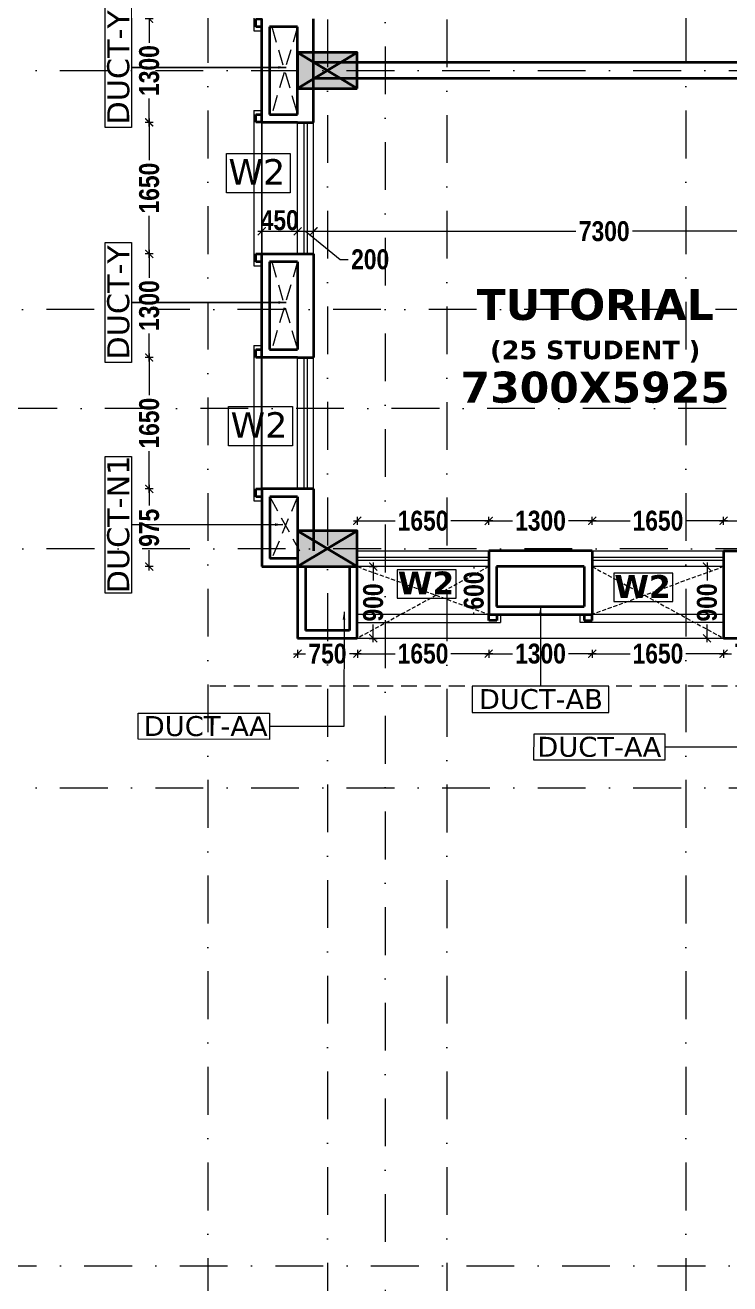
# Model space of a CAD drawing. Header units: millimetres. Extents: x -3092155 to 4513934, y -12317808 to 1850003.
# Drawn here: x -449810 to -440960, y -5557561 to -5541766 of the extents above; entities that cross this region are included whole.
import ezdxf

# ---------------------------------------------------------------- set-up
doc = ezdxf.new("R2010")
doc.units = ezdxf.units.MM
doc.header["$LTSCALE"] = 2
doc.header["$MEASUREMENT"] = 0
doc.header["$PDMODE"] = 34
doc.header["$PDSIZE"] = 500
doc.linetypes.add('DASHDOT', pattern=[1, 0.5, -0.25, 0, -0.25])
doc.linetypes.add('DASHED2', pattern=[0.375, 0.25, -0.125])
for name, color, linetype, lineweight, true_color in [('AEROW', 7, 'Continuous', 15, 0x0d0d0d), ('DOT', 7, 'DASHED2', 0, 0x89067c), ('duct text', 7, 'Continuous', 5, 0x30182a)]:
    doc.layers.add(name, color=color, linetype=linetype, lineweight=lineweight, true_color=true_color)
for name, color, linetype, lineweight in [('coloumn', 10, 'Continuous', 35), ('cornice', 12, 'Continuous', 25), ('D DIM', 250, 'Continuous', 9), ('DUCT', 37, 'Continuous', 35), ('glass', 5, 'Continuous', 15), ('GRID', 251, 'DASHDOT', 5), ('SILL', 74, 'Continuous', 9), ('TEXT', 7, 'Continuous', 13), ('VENTI', 162, 'Continuous', 5), ('W2', 162, 'Continuous', 5), ('WAll', 250, 'Continuous', 35), ('WIN', 5, 'Continuous', 15)]:
    doc.layers.add(name, color=color, linetype=linetype, lineweight=lineweight)
doc.styles.add('door', font='arial.ttf', dxfattribs={"height": 70})
doc.styles.add('INNER DIM', font='ARIALNB.TTF', dxfattribs={"height": 250})
doc.styles.add('style2', font='verdana.ttf')
doc.dimstyles.new('DOOR', dxfattribs={"dimtxt": 100, "dimasz": 100, "dimexe": 25, "dimexo": 50, "dimgap": 25, "dimtad": 0, "dimtih": 1, "dimtoh": 1, "dimdec": 0, "dimzin": 3, "dimdsep": 46, "dimtxsty": 'door', "dimblk": 'OBLIQUE', "dimcen": 200, "dimclrd": 256, "dimclre": 256, "dimclrt": 256, "dimadec": 0, "dimazin": 0, "dimtfac": 1, "dimtdec": 0, "dimtofl": 0, "dimtmove": 2, "dimatfit": 3, "dimfxl": 300, "dimfxlon": 1, "dimfrac": 1, "dimtolj": 1, "dimtzin": 0, "dimlwd": -1, "dimlwe": -1, "dimarcsym": 0})
doc.dimstyles.new('external final', dxfattribs={"dimscale": 0, "dimtxt": 250, "dimasz": 100, "dimexe": 50, "dimexo": 50, "dimgap": 50, "dimtad": 0, "dimdec": 0, "dimzin": 0, "dimdsep": 46, "dimtxsty": 'INNER DIM', "dimblk": 'ARCHTICK', "dimcen": 100, "dimdle": 50, "dimclrd": 256, "dimclre": 256, "dimclrt": 256, "dimadec": 0, "dimazin": 0, "dimtfac": 1, "dimtdec": 0, "dimtix": 1, "dimtmove": 1, "dimatfit": 3, "dimfxl": 50, "dimfxlon": 1, "dimtolj": 1, "dimtzin": 0, "dimlwd": -1, "dimlwe": -1, "dimarcsym": 1})

# ---------------------------------------------------------------- blocks, each defined once
blk = doc.blocks.new('_ArchTick')
at = {"color": 0, "linetype": 'ByBlock', "const_width": 0.15}
blk.add_lwpolyline([(-0.5, -0.5), (0.5, 0.5)], dxfattribs=at)
blk = doc.blocks.new('*D90')
at = {"layer": 'D DIM', "ltscale": 100, "transparency": 16777216}
for p, q in [((-448202, -5547586), (-448302, -5547586)), ((-448252, -5547536), (-448252, -5547794)), ((-448252, -5548611), (-448252, -5548354)), ((-448202, -5548561), (-448302, -5548561))]:
    blk.add_line(p, q, dxfattribs=at)
at = {"layer": 'Defpoints', "color": 0, "lineweight": 50, "ltscale": 100, "transparency": 16777216}
for p in [(-448252, -5547586), (-446838, -5547586), (-446838, -5548561)]:
    blk.add_point(p, dxfattribs=at)
at = {"layer": 'D DIM', "ltscale": 100, "transparency": 16777216, "xscale": 100, "yscale": 100, "zscale": 100}
for p, rotation in [((-448252, -5547586), 90), ((-448252, -5548561), 270)]:
    blk.add_blockref('_ArchTick', p, dxfattribs=dict(at, rotation=rotation))
at = {"layer": 'D DIM', "ltscale": 100, "transparency": 16777216, "insert": (-448252, -5548074), "char_height": 250, "attachment_point": 5, "rotation": 90, "style": 'INNER DIM'}
blk.add_mtext('\\A1;975', dxfattribs=at)
blk = doc.blocks.new('*D91')
at = {"layer": 'D DIM', "ltscale": 100, "transparency": 16777216}
for p, q in [((-448202, -5545936), (-448302, -5545936)), ((-448252, -5545886), (-448252, -5546411)), ((-448252, -5547636), (-448252, -5547111)), ((-448202, -5547586), (-448302, -5547586))]:
    blk.add_line(p, q, dxfattribs=at)
at = {"layer": 'Defpoints', "color": 0, "lineweight": 50, "ltscale": 100, "transparency": 16777216}
for p in [(-448252, -5545936), (-446838, -5545936), (-446838, -5547586)]:
    blk.add_point(p, dxfattribs=at)
at = {"layer": 'D DIM', "ltscale": 100, "transparency": 16777216, "xscale": 100, "yscale": 100, "zscale": 100}
for p, rotation in [((-448252, -5545936), 90), ((-448252, -5547586), 270)]:
    blk.add_blockref('_ArchTick', p, dxfattribs=dict(at, rotation=rotation))
at = {"layer": 'D DIM', "ltscale": 100, "transparency": 16777216, "insert": (-448252, -5546761), "char_height": 250, "attachment_point": 5, "rotation": 90, "style": 'INNER DIM'}
blk.add_mtext('\\A1;1650', dxfattribs=at)
blk = doc.blocks.new('*D92')
at = {"layer": 'D DIM', "ltscale": 100, "transparency": 16777216}
for p, q in [((-448252, -5544586), (-448252, -5544936)), ((-448202, -5544636), (-448302, -5544636)), ((-448252, -5545986), (-448252, -5545636)), ((-448202, -5545936), (-448302, -5545936))]:
    blk.add_line(p, q, dxfattribs=at)
at = {"layer": 'Defpoints', "color": 0, "lineweight": 50, "ltscale": 100, "transparency": 16777216}
for p in [(-448252, -5544636), (-446838, -5544636), (-446838, -5545936)]:
    blk.add_point(p, dxfattribs=at)
at = {"layer": 'D DIM', "ltscale": 100, "transparency": 16777216, "xscale": 100, "yscale": 100, "zscale": 100}
for p, rotation in [((-448252, -5544636), 90), ((-448252, -5545936), 270)]:
    blk.add_blockref('_ArchTick', p, dxfattribs=dict(at, rotation=rotation))
at = {"layer": 'D DIM', "ltscale": 100, "transparency": 16777216, "insert": (-448252, -5545286), "char_height": 250, "attachment_point": 5, "rotation": 90, "style": 'INNER DIM'}
blk.add_mtext('\\A1;1300', dxfattribs=at)
blk = doc.blocks.new('*D93')
at = {"layer": 'D DIM', "ltscale": 100, "transparency": 16777216}
for p, q in [((-448202, -5542986), (-448302, -5542986)), ((-448252, -5542936), (-448252, -5543461)), ((-448252, -5544686), (-448252, -5544161)), ((-448202, -5544636), (-448302, -5544636))]:
    blk.add_line(p, q, dxfattribs=at)
at = {"layer": 'Defpoints', "color": 0, "lineweight": 50, "ltscale": 100, "transparency": 16777216}
for p in [(-448252, -5542986), (-446838, -5542986), (-446838, -5544636)]:
    blk.add_point(p, dxfattribs=at)
at = {"layer": 'D DIM', "ltscale": 100, "transparency": 16777216, "xscale": 100, "yscale": 100, "zscale": 100}
for p, rotation in [((-448252, -5542986), 90), ((-448252, -5544636), 270)]:
    blk.add_blockref('_ArchTick', p, dxfattribs=dict(at, rotation=rotation))
at = {"layer": 'D DIM', "ltscale": 100, "transparency": 16777216, "insert": (-448252, -5543811), "char_height": 250, "attachment_point": 5, "rotation": 90, "style": 'INNER DIM'}
blk.add_mtext('\\A1;1650', dxfattribs=at)
blk = doc.blocks.new('*D94')
at = {"layer": 'D DIM', "ltscale": 100, "transparency": 16777216}
for p, q in [((-448202, -5541686), (-448302, -5541686)), ((-448252, -5541636), (-448252, -5541986)), ((-448252, -5543036), (-448252, -5542686)), ((-448202, -5542986), (-448302, -5542986))]:
    blk.add_line(p, q, dxfattribs=at)
at = {"layer": 'Defpoints', "color": 0, "lineweight": 50, "ltscale": 100, "transparency": 16777216}
for p in [(-448252, -5541686), (-446838, -5541686), (-446838, -5542986)]:
    blk.add_point(p, dxfattribs=at)
at = {"layer": 'D DIM', "ltscale": 100, "transparency": 16777216, "xscale": 100, "yscale": 100, "zscale": 100}
for p, rotation in [((-448252, -5541686), 90), ((-448252, -5542986), 270)]:
    blk.add_blockref('_ArchTick', p, dxfattribs=dict(at, rotation=rotation))
at = {"layer": 'D DIM', "ltscale": 100, "transparency": 16777216, "insert": (-448252, -5542336), "char_height": 250, "attachment_point": 5, "rotation": 90, "style": 'INNER DIM'}
blk.add_mtext('\\A1;1300', dxfattribs=at)
blk = doc.blocks.new('*D451')
at = {"layer": 'D DIM', "ltscale": 100, "transparency": 16777216}
for p, q in [((-446438, -5544353), (-446138, -5544353)), ((-446388, -5544403), (-446388, -5544303)), ((-446288, -5544353), (-445855, -5544706)), ((-446188, -5544403), (-446188, -5544303)), ((-445855, -5544706), (-445755, -5544706))]:
    blk.add_line(p, q, dxfattribs=at)
at = {"layer": 'Defpoints', "color": 0, "lineweight": 50, "ltscale": 100, "transparency": 16777216}
for p in [(-446188, -5544353), (-446388, -5544636), (-446188, -5544636)]:
    blk.add_point(p, dxfattribs=at)
at = {"layer": 'D DIM', "ltscale": 100, "transparency": 16777216, "xscale": 100, "yscale": 100, "zscale": 100, "rotation": 180}
blk.add_blockref('_ArchTick', (-446388, -5544353), dxfattribs=at)
at = {"layer": 'D DIM', "ltscale": 100, "transparency": 16777216, "xscale": 100, "yscale": 100, "zscale": 100}
blk.add_blockref('_ArchTick', (-446188, -5544353), dxfattribs=at)
at = {"layer": 'D DIM', "ltscale": 100, "transparency": 16777216, "insert": (-445477, -5544706), "char_height": 250, "attachment_point": 5, "style": 'INNER DIM'}
blk.add_mtext('\\A1;200', dxfattribs=at)
blk = doc.blocks.new('*D452')
at = {"layer": 'D DIM', "ltscale": 100, "transparency": 16777216}
for p, q in [((-446238, -5544353), (-442894, -5544353)), ((-446188, -5544403), (-446188, -5544303)), ((-438838, -5544353), (-442183, -5544353)), ((-438888, -5544403), (-438888, -5544303))]:
    blk.add_line(p, q, dxfattribs=at)
at = {"layer": 'Defpoints', "color": 0, "lineweight": 50, "ltscale": 100, "transparency": 16777216}
for p in [(-438888, -5544353), (-446188, -5544636), (-438888, -5545111)]:
    blk.add_point(p, dxfattribs=at)
at = {"layer": 'D DIM', "ltscale": 100, "transparency": 16777216, "xscale": 100, "yscale": 100, "zscale": 100, "rotation": 180}
blk.add_blockref('_ArchTick', (-446188, -5544353), dxfattribs=at)
at = {"layer": 'D DIM', "ltscale": 100, "transparency": 16777216, "xscale": 100, "yscale": 100, "zscale": 100}
blk.add_blockref('_ArchTick', (-438888, -5544353), dxfattribs=at)
at = {"layer": 'D DIM', "ltscale": 100, "transparency": 16777216, "insert": (-442538, -5544353), "char_height": 250, "attachment_point": 5, "style": 'INNER DIM'}
blk.add_mtext('\\A1;7300', dxfattribs=at)
blk = doc.blocks.new('*D464')
at = {"layer": 'D DIM', "ltscale": 100, "transparency": 16777216}
for p, q in [((-446888, -5544353), (-446338, -5544353)), ((-446838, -5544403), (-446838, -5544303)), ((-446388, -5544403), (-446388, -5544303))]:
    blk.add_line(p, q, dxfattribs=at)
at = {"layer": 'Defpoints', "color": 0, "lineweight": 50, "ltscale": 100, "transparency": 16777216}
for p in [(-446388, -5544353), (-446838, -5544636), (-446388, -5544636)]:
    blk.add_point(p, dxfattribs=at)
at = {"layer": 'D DIM', "ltscale": 100, "transparency": 16777216, "xscale": 100, "yscale": 100, "zscale": 100, "rotation": 180}
blk.add_blockref('_ArchTick', (-446838, -5544353), dxfattribs=at)
at = {"layer": 'D DIM', "ltscale": 100, "transparency": 16777216, "xscale": 100, "yscale": 100, "zscale": 100}
blk.add_blockref('_ArchTick', (-446388, -5544353), dxfattribs=at)
at = {"layer": 'D DIM', "ltscale": 100, "transparency": 16777216, "insert": (-446613, -5544215), "char_height": 250, "attachment_point": 5, "style": 'INNER DIM'}
blk.add_mtext('\\A1;450', dxfattribs=at)
blk = doc.blocks.new('*D920')
at = {"layer": 'D DIM', "ltscale": 100, "transparency": 16777216}
for p, q in [((-441038, -5549604), (-441038, -5549704)), ((-440288, -5549604), (-440288, -5549704)), ((-441088, -5549654), (-440938, -5549654)), ((-440238, -5549654), (-440387, -5549654))]:
    blk.add_line(p, q, dxfattribs=at)
at = {"layer": 'Defpoints', "color": 0, "lineweight": 50, "ltscale": 100, "transparency": 16777216}
for p in [(-441038, -5549161), (-440288, -5549161), (-441038, -5549654)]:
    blk.add_point(p, dxfattribs=at)
at = {"layer": 'D DIM', "ltscale": 100, "transparency": 16777216, "xscale": 100, "yscale": 100, "zscale": 100, "rotation": 180}
blk.add_blockref('_ArchTick', (-441038, -5549654), dxfattribs=at)
at = {"layer": 'D DIM', "ltscale": 100, "transparency": 16777216, "xscale": 100, "yscale": 100, "zscale": 100}
blk.add_blockref('_ArchTick', (-440288, -5549654), dxfattribs=at)
at = {"layer": 'D DIM', "ltscale": 100, "transparency": 16777216, "insert": (-440663, -5549654), "char_height": 250, "attachment_point": 5, "style": 'INNER DIM'}
blk.add_mtext('\\A1;750', dxfattribs=at)
blk = doc.blocks.new('*D921')
at = {"layer": 'D DIM', "ltscale": 100, "transparency": 16777216}
for p, q in [((-446388, -5549604), (-446388, -5549704)), ((-445638, -5549604), (-445638, -5549704)), ((-446438, -5549654), (-446289, -5549654)), ((-445588, -5549654), (-445737, -5549654))]:
    blk.add_line(p, q, dxfattribs=at)
at = {"layer": 'Defpoints', "color": 0, "lineweight": 50, "ltscale": 100, "transparency": 16777216}
for p in [(-446388, -5549161), (-445638, -5549161), (-446388, -5549654)]:
    blk.add_point(p, dxfattribs=at)
at = {"layer": 'D DIM', "ltscale": 100, "transparency": 16777216, "xscale": 100, "yscale": 100, "zscale": 100, "rotation": 180}
blk.add_blockref('_ArchTick', (-446388, -5549654), dxfattribs=at)
at = {"layer": 'D DIM', "ltscale": 100, "transparency": 16777216, "xscale": 100, "yscale": 100, "zscale": 100}
blk.add_blockref('_ArchTick', (-445638, -5549654), dxfattribs=at)
at = {"layer": 'D DIM', "ltscale": 100, "transparency": 16777216, "insert": (-446013, -5549654), "char_height": 250, "attachment_point": 5, "style": 'INNER DIM'}
blk.add_mtext('\\A1;750', dxfattribs=at)
blk = doc.blocks.new('*D922')
at = {"layer": 'D DIM', "ltscale": 100, "transparency": 16777216}
for p, q in [((-445688, -5547986), (-445163, -5547986)), ((-445638, -5548036), (-445638, -5547936)), ((-443938, -5547986), (-444463, -5547986)), ((-443988, -5548036), (-443988, -5547936))]:
    blk.add_line(p, q, dxfattribs=at)
at = {"layer": 'Defpoints', "color": 0, "lineweight": 50, "ltscale": 100, "transparency": 16777216}
for p in [(-443988, -5547986), (-445638, -5548336), (-443988, -5548361)]:
    blk.add_point(p, dxfattribs=at)
at = {"layer": 'D DIM', "ltscale": 100, "transparency": 16777216, "xscale": 100, "yscale": 100, "zscale": 100, "rotation": 180}
blk.add_blockref('_ArchTick', (-445638, -5547986), dxfattribs=at)
at = {"layer": 'D DIM', "ltscale": 100, "transparency": 16777216, "xscale": 100, "yscale": 100, "zscale": 100}
blk.add_blockref('_ArchTick', (-443988, -5547986), dxfattribs=at)
at = {"layer": 'D DIM', "ltscale": 100, "transparency": 16777216, "insert": (-444813, -5547986), "char_height": 250, "attachment_point": 5, "style": 'INNER DIM'}
blk.add_mtext('\\A1;1650', dxfattribs=at)
blk = doc.blocks.new('*D923')
at = {"layer": 'D DIM', "ltscale": 100, "transparency": 16777216}
for p, q in [((-444038, -5547986), (-443688, -5547986)), ((-443988, -5548036), (-443988, -5547936)), ((-442638, -5547986), (-442988, -5547986)), ((-442688, -5548036), (-442688, -5547936))]:
    blk.add_line(p, q, dxfattribs=at)
at = {"layer": 'Defpoints', "color": 0, "lineweight": 50, "ltscale": 100, "transparency": 16777216}
for p in [(-442688, -5547986), (-443988, -5548361), (-442688, -5548361)]:
    blk.add_point(p, dxfattribs=at)
at = {"layer": 'D DIM', "ltscale": 100, "transparency": 16777216, "xscale": 100, "yscale": 100, "zscale": 100, "rotation": 180}
blk.add_blockref('_ArchTick', (-443988, -5547986), dxfattribs=at)
at = {"layer": 'D DIM', "ltscale": 100, "transparency": 16777216, "xscale": 100, "yscale": 100, "zscale": 100}
blk.add_blockref('_ArchTick', (-442688, -5547986), dxfattribs=at)
at = {"layer": 'D DIM', "ltscale": 100, "transparency": 16777216, "insert": (-443338, -5547986), "char_height": 250, "attachment_point": 5, "style": 'INNER DIM'}
blk.add_mtext('\\A1;1300', dxfattribs=at)
blk = doc.blocks.new('*D924')
at = {"layer": 'D DIM', "ltscale": 100, "transparency": 16777216}
for p, q in [((-442738, -5547986), (-442213, -5547986)), ((-442688, -5548036), (-442688, -5547936)), ((-440988, -5547986), (-441512, -5547986)), ((-441038, -5548036), (-441038, -5547936))]:
    blk.add_line(p, q, dxfattribs=at)
at = {"layer": 'Defpoints', "color": 0, "lineweight": 50, "ltscale": 100, "transparency": 16777216}
for p in [(-441038, -5547986), (-442688, -5548361), (-441038, -5548361)]:
    blk.add_point(p, dxfattribs=at)
at = {"layer": 'D DIM', "ltscale": 100, "transparency": 16777216, "xscale": 100, "yscale": 100, "zscale": 100, "rotation": 180}
blk.add_blockref('_ArchTick', (-442688, -5547986), dxfattribs=at)
at = {"layer": 'D DIM', "ltscale": 100, "transparency": 16777216, "xscale": 100, "yscale": 100, "zscale": 100}
blk.add_blockref('_ArchTick', (-441038, -5547986), dxfattribs=at)
at = {"layer": 'D DIM', "ltscale": 100, "transparency": 16777216, "insert": (-441863, -5547986), "char_height": 250, "attachment_point": 5, "style": 'INNER DIM'}
blk.add_mtext('\\A1;1650', dxfattribs=at)
blk = doc.blocks.new('*D925')
at = {"layer": 'D DIM', "ltscale": 100, "transparency": 16777216}
for p, q in [((-441088, -5547986), (-439822, -5547986)), ((-441038, -5548036), (-441038, -5547936)), ((-438838, -5547986), (-439107, -5547986)), ((-438888, -5548036), (-438888, -5547936))]:
    blk.add_line(p, q, dxfattribs=at)
at = {"layer": 'Defpoints', "color": 0, "lineweight": 50, "ltscale": 100, "transparency": 16777216}
for p in [(-438888, -5547986), (-441038, -5548361), (-438888, -5548361)]:
    blk.add_point(p, dxfattribs=at)
at = {"layer": 'D DIM', "ltscale": 100, "transparency": 16777216, "xscale": 100, "yscale": 100, "zscale": 100, "rotation": 180}
blk.add_blockref('_ArchTick', (-441038, -5547986), dxfattribs=at)
at = {"layer": 'D DIM', "ltscale": 100, "transparency": 16777216, "xscale": 100, "yscale": 100, "zscale": 100}
blk.add_blockref('_ArchTick', (-438888, -5547986), dxfattribs=at)
at = {"layer": 'D DIM', "ltscale": 100, "transparency": 16777216, "insert": (-439464, -5547986), "char_height": 250, "attachment_point": 5, "style": 'INNER DIM'}
blk.add_mtext('\\A1;2150', dxfattribs=at)
blk = doc.blocks.new('*D926')
at = {"layer": 'D DIM', "ltscale": 100, "transparency": 16777216}
for p, q in [((-441247, -5548511), (-441247, -5548734)), ((-441197, -5548561), (-441297, -5548561)), ((-441247, -5549511), (-441247, -5549289)), ((-441197, -5549461), (-441297, -5549461))]:
    blk.add_line(p, q, dxfattribs=at)
at = {"layer": 'Defpoints', "color": 0, "lineweight": 50, "ltscale": 100, "transparency": 16777216}
for p in [(-441038, -5548561), (-441247, -5549461), (-441038, -5549461)]:
    blk.add_point(p, dxfattribs=at)
at = {"layer": 'D DIM', "ltscale": 100, "transparency": 16777216, "xscale": 100, "yscale": 100, "zscale": 100}
for p, rotation in [((-441247, -5548561), 90), ((-441247, -5549461), 270)]:
    blk.add_blockref('_ArchTick', p, dxfattribs=dict(at, rotation=rotation))
at = {"layer": 'D DIM', "ltscale": 100, "transparency": 16777216, "insert": (-441247, -5549011), "char_height": 250, "attachment_point": 5, "rotation": 90, "style": 'INNER DIM'}
blk.add_mtext('\\A1;900', dxfattribs=at)
blk = doc.blocks.new('*D927')
at = {"layer": 'D DIM', "ltscale": 100, "transparency": 16777216}
for p, q in [((-445439, -5548511), (-445439, -5548734)), ((-445489, -5548561), (-445389, -5548561)), ((-445439, -5549511), (-445439, -5549289)), ((-445489, -5549461), (-445389, -5549461))]:
    blk.add_line(p, q, dxfattribs=at)
at = {"layer": 'Defpoints', "color": 0, "lineweight": 50, "ltscale": 100, "transparency": 16777216}
for p in [(-445638, -5548561), (-445713, -5549461), (-445439, -5549461)]:
    blk.add_point(p, dxfattribs=at)
at = {"layer": 'D DIM', "ltscale": 100, "transparency": 16777216, "xscale": 100, "yscale": 100, "zscale": 100}
for p, rotation in [((-445439, -5548561), 90), ((-445439, -5549461), 270)]:
    blk.add_blockref('_ArchTick', p, dxfattribs=dict(at, rotation=rotation))
at = {"layer": 'D DIM', "ltscale": 100, "transparency": 16777216, "insert": (-445439, -5549011), "char_height": 250, "attachment_point": 5, "rotation": 90, "style": 'INNER DIM'}
blk.add_mtext('\\A1;900', dxfattribs=at)
blk = doc.blocks.new('*D976')
at = {"layer": 'D DIM', "ltscale": 100, "transparency": 16777216}
for p, q in [((-445638, -5549604), (-445638, -5549704)), ((-443988, -5549604), (-443988, -5549704)), ((-445688, -5549654), (-445164, -5549654)), ((-443938, -5549654), (-444463, -5549654))]:
    blk.add_line(p, q, dxfattribs=at)
at = {"layer": 'Defpoints', "color": 0, "lineweight": 50, "ltscale": 100, "transparency": 16777216}
for p in [(-445638, -5549461), (-443988, -5549461), (-443988, -5549654)]:
    blk.add_point(p, dxfattribs=at)
at = {"layer": 'D DIM', "ltscale": 100, "transparency": 16777216, "xscale": 100, "yscale": 100, "zscale": 100, "rotation": 180}
blk.add_blockref('_ArchTick', (-445638, -5549654), dxfattribs=at)
at = {"layer": 'D DIM', "ltscale": 100, "transparency": 16777216, "xscale": 100, "yscale": 100, "zscale": 100}
blk.add_blockref('_ArchTick', (-443988, -5549654), dxfattribs=at)
at = {"layer": 'D DIM', "ltscale": 100, "transparency": 16777216, "insert": (-444813, -5549654), "char_height": 250, "attachment_point": 5, "style": 'INNER DIM'}
blk.add_mtext('\\A1;1650', dxfattribs=at)
blk = doc.blocks.new('*D977')
at = {"layer": 'D DIM', "ltscale": 100, "transparency": 16777216}
for p, q in [((-442688, -5549604), (-442688, -5549704)), ((-441038, -5549604), (-441038, -5549704)), ((-442738, -5549654), (-442213, -5549654)), ((-440988, -5549654), (-441513, -5549654))]:
    blk.add_line(p, q, dxfattribs=at)
at = {"layer": 'Defpoints', "color": 0, "lineweight": 50, "ltscale": 100, "transparency": 16777216}
for p in [(-442688, -5549161), (-441038, -5549461), (-441038, -5549654)]:
    blk.add_point(p, dxfattribs=at)
at = {"layer": 'D DIM', "ltscale": 100, "transparency": 16777216, "xscale": 100, "yscale": 100, "zscale": 100, "rotation": 180}
blk.add_blockref('_ArchTick', (-442688, -5549654), dxfattribs=at)
at = {"layer": 'D DIM', "ltscale": 100, "transparency": 16777216, "xscale": 100, "yscale": 100, "zscale": 100}
blk.add_blockref('_ArchTick', (-441038, -5549654), dxfattribs=at)
at = {"layer": 'D DIM', "ltscale": 100, "transparency": 16777216, "insert": (-441863, -5549654), "char_height": 250, "attachment_point": 5, "style": 'INNER DIM'}
blk.add_mtext('\\A1;1650', dxfattribs=at)
blk = doc.blocks.new('S.F')
at = {"layer": 'coloumn', "ltscale": 100}
for points in [[(39280, -5850756), (39280, -5850306), (40030, -5850306), (40030, -5850756)], [(39280, -5856756), (39280, -5856306), (40030, -5856306), (40030, -5856756)]]:
    blk.add_hatch(color=256, dxfattribs=at).paths.add_polyline_path(points)
for p, q in [((39280, -5850306), (39280, -5850756)), ((40030, -5850306), (39280, -5850306)), ((40030, -5850756), (40030, -5850306)), ((39280, -5850756), (40030, -5850756)), ((39280, -5856306), (39280, -5856756)), ((40030, -5856306), (39280, -5856306)), ((40030, -5856756), (40030, -5856306)), ((39280, -5856756), (40030, -5856756))]:
    blk.add_line(p, q, dxfattribs=at)
for points in [[(39280, -5850756), (40030, -5850306), (39280, -5850306), (40030, -5850756)], [(39280, -5856756), (40030, -5856306), (39280, -5856306), (40030, -5856756)]]:
    blk.add_lwpolyline(points, dxfattribs=at)
blk = doc.blocks.new('*D1123')
at = {"layer": 'D DIM', "ltscale": 100, "transparency": 16777216}
for p, q in [((-443988, -5549604), (-443988, -5549704)), ((-442688, -5549604), (-442688, -5549704)), ((-444038, -5549654), (-443688, -5549654)), ((-442638, -5549654), (-442988, -5549654))]:
    blk.add_line(p, q, dxfattribs=at)
at = {"layer": 'Defpoints', "color": 0, "lineweight": 50, "ltscale": 100, "transparency": 16777216}
for p in [(-443988, -5548793), (-442688, -5548793), (-442688, -5549654)]:
    blk.add_point(p, dxfattribs=at)
at = {"layer": 'D DIM', "ltscale": 100, "transparency": 16777216, "xscale": 100, "yscale": 100, "zscale": 100, "rotation": 180}
blk.add_blockref('_ArchTick', (-443988, -5549654), dxfattribs=at)
at = {"layer": 'D DIM', "ltscale": 100, "transparency": 16777216, "xscale": 100, "yscale": 100, "zscale": 100}
blk.add_blockref('_ArchTick', (-442688, -5549654), dxfattribs=at)
at = {"layer": 'D DIM', "ltscale": 100, "transparency": 16777216, "insert": (-443338, -5549654), "char_height": 250, "attachment_point": 5, "style": 'INNER DIM'}
blk.add_mtext('\\A1;1300', dxfattribs=at)
blk = doc.blocks.new('*D1124')
at = {"layer": 'D DIM', "ltscale": 100, "transparency": 16777216}
for p, q in [((-444125, -5548561), (-444225, -5548561)), ((-444175, -5548561), (-444175, -5548585)), ((-444125, -5549161), (-444225, -5549161)), ((-444175, -5549161), (-444175, -5549137))]:
    blk.add_line(p, q, dxfattribs=at)
at = {"layer": 'Defpoints', "color": 0, "lineweight": 50, "ltscale": 100, "transparency": 16777216}
for p in [(-443988, -5548561), (-444175, -5549161), (-443988, -5549161)]:
    blk.add_point(p, dxfattribs=at)
at = {"layer": 'D DIM', "ltscale": 100, "transparency": 16777216, "insert": (-444175, -5548861), "char_height": 250, "attachment_point": 5, "rotation": 90, "style": 'INNER DIM'}
blk.add_mtext('\\A1;600', dxfattribs=at)
blk = doc.blocks.new('_Oblique')
at = {"color": 0, "linetype": 'ByBlock', "lineweight": -2}
blk.add_line((-0.5, -0.5), (0.5, 0.5), dxfattribs=at)
blk = doc.blocks.new('6yyyhr')
at = {"layer": 'DUCT', "ltscale": 100}
for p, q in [((-386010, -5681142), (-385935, -5681142)), ((-385935, -5681142), (-385935, -5681243)), ((-385935, -5681243), (-386010, -5681243)), ((-385935, -5682892), (-386010, -5682892)), ((-385935, -5682992), (-385935, -5682892)), ((-386010, -5682992), (-385935, -5682992))]:
    blk.add_line(p, q, dxfattribs=at)
at = {"layer": 'SILL', "ltscale": 100}
for p, q in [((-386010, -5683042), (-386010, -5681092)), ((-385910, -5681092), (-386010, -5681092)), ((-385910, -5681092), (-385910, -5683042)), ((-385910, -5683042), (-386010, -5683042))]:
    blk.add_line(p, q, dxfattribs=at)
blk = doc.blocks.new('hyh')
at = {"layer": 'duct text', "ltscale": 0.1}
for points in [[(-185549, -5587040), (-185549, -5585532), (-185220, -5585532), (-185220, -5587040)], [(-185549, -5589990), (-185549, -5588482), (-185220, -5588482), (-185220, -5589990)], [(-185549, -5592885), (-185549, -5591170), (-185220, -5591170), (-185220, -5592885)]]:
    blk.add_lwpolyline(points, close=True, dxfattribs=at)
at = {"layer": 'duct text', "ltscale": 0.1, "char_height": 276.64, "width": 1547.24, "attachment_point": 5, "rotation": 90, "style": 'style2'}
for s, insert in [('\\pt3043;DUCT-Y', (-185384, -5586285)), ('\\pt3043;DUCT-Y', (-185384, -5589235)), ('\\pt3043;DUCT-N1', (-185384, -5592022))]:
    blk.add_mtext(s, dxfattribs=dict(at, insert=insert))
at = {"layer": 'duct text', "ltscale": 0.1}
for points in [[(-183277, -5586286), (-185220, -5586286), (-183277, -5586286)], [(-183277, -5589236), (-185220, -5589236), (-183277, -5589236)], [(-183317, -5592024), (-185220, -5592027), (-183317, -5592024)]]:
    blk.add_leader(points, dimstyle='DOOR', dxfattribs=at)

msp = doc.modelspace()

# ---------------------------------------------------------------- linework, layer by layer
at = {"layer": 'DOT', "ltscale": 400}
for p, q in [((-446713.9, -5541786.2), (-446389.3, -5542886.2)), ((-446389.3, -5541786.2), (-446713.9, -5542886.2)), ((-446713.9, -5544736.2), (-446389.3, -5545836.2)), ((-446389.3, -5544736.2), (-446713.9, -5545836.2)), ((-446738.9, -5547686.2), (-446363.9, -5548361.2)), ((-446389.3, -5547686.2), (-446713.9, -5548461.2)), ((-440089.3, -5550061.2), (-447589.3, -5550061.2))]:
    msp.add_line(p, q, dxfattribs=at)
at = {"layer": 'DOT', "ltscale": 100}
for p, q in [((-443988.5, -5548561.2), (-445638.5, -5549461.2)), ((-445638.5, -5548561.2), (-443988.5, -5549161.2)), ((-441038, -5548561.2), (-442688, -5549161.2)), ((-442688, -5548561.2), (-441038, -5549461.2))]:
    msp.add_line(p, q, dxfattribs=at)
at = {"layer": 'DOT', "linetype": 'Continuous', "ltscale": 400}
for p, q in [((-441038, -5549161.2), (-445638.5, -5549161.2)), ((-441038, -5549461.2), (-445638.5, -5549461.2))]:
    msp.add_line(p, q, dxfattribs=at)
at = {"layer": 'DUCT', "ltscale": 100}
for p, q in [((-446839.3, -5542986.2), (-446839.3, -5541686.2)), ((-446189.3, -5542986.2), (-446189.3, -5541686.2)), ((-446389.3, -5541786.2), (-446739.3, -5541786.2)), ((-446739.3, -5541786.2), (-446739.3, -5542886.2)), ((-446389.3, -5542886.2), (-446389.3, -5541786.2)), ((-446914.7, -5542985.7), (-446914.7, -5542885.7)), ((-446914.7, -5542885.7), (-446839.7, -5542885.7)), ((-446839.7, -5542985.7), (-446914.7, -5542985.7)), ((-446389.3, -5542986.2), (-446839.3, -5542986.2)), ((-446739.3, -5542886.2), (-446389.3, -5542886.2)), ((-446389.3, -5542986.2), (-446189.3, -5542986.2)), ((-446914.7, -5544735.9), (-446914.7, -5544635.9)), ((-446914.7, -5544635.9), (-446839.7, -5544635.9)), ((-446839.7, -5544735.9), (-446914.7, -5544735.9)), ((-446839.3, -5545936.2), (-446839.3, -5544636.2)), ((-446839.3, -5544636.2), (-446389.3, -5544636.2)), ((-446389.3, -5544736.2), (-446739.3, -5544736.2)), ((-446739.3, -5544736.2), (-446739.3, -5545836.2)), ((-446389.3, -5544636.2), (-446189.3, -5544636.2)), ((-446389.3, -5544736.2), (-446389.3, -5545836.2)), ((-446189.3, -5544636.2), (-446189.3, -5545936.2)), ((-446914.7, -5545935.9), (-446914.7, -5545835.9)), ((-446914.7, -5545835.9), (-446839.7, -5545835.9)), ((-446739.3, -5545836.2), (-446389.3, -5545836.2)), ((-446839.7, -5545935.9), (-446914.7, -5545935.9)), ((-446389.3, -5545936.2), (-446839.3, -5545936.2)), ((-446389.3, -5545936.2), (-446189.3, -5545936.2)), ((-446914.7, -5547686.2), (-446914.7, -5547586.2)), ((-446914.7, -5547586.2), (-446839.7, -5547586.2)), ((-446189.3, -5547586.2), (-446838.9, -5547586.2)), ((-446838.9, -5547586.2), (-446838.9, -5548561.2)), ((-446189.3, -5547586.2), (-446189.3, -5548361.2)), ((-446839.7, -5547686.2), (-446914.7, -5547686.2)), ((-446389.3, -5547686.2), (-446738.9, -5547686.2)), ((-446738.9, -5547686.2), (-446738.9, -5548461.2)), ((-446389.3, -5547686.2), (-446389.3, -5548461.2)), ((-446189.3, -5547611.2), (-446189.3, -5548361.2)), ((-445638.5, -5549461.2), (-445638.5, -5548361.2)), ((-442688, -5548361.2), (-443988.5, -5548361.2)), ((-443988.5, -5548361.2), (-443988.5, -5548561.2)), ((-442688, -5548361.2), (-442688, -5548561.2)), ((-441038, -5548361.2), (-441038, -5548561.2)), ((-438889.3, -5548365.9), (-441038, -5548365.9)), ((-446389.3, -5548461.2), (-446738.9, -5548461.2)), ((-446838.9, -5548561.2), (-446389.3, -5548561.2)), ((-446388.5, -5548561.2), (-446388.5, -5549461.2)), ((-446288.5, -5548561.2), (-446288.5, -5549361.2)), ((-445738.5, -5548561.2), (-445738.5, -5549361.2)), ((-442788, -5548561.2), (-443888.5, -5548561.2)), ((-441038, -5548561.2), (-441038, -5549461.2)), ((-443988.5, -5549236.2), (-443988.5, -5549161.2)), ((-443888.1, -5549161.2), (-443888.1, -5549236.2)), ((-442788.4, -5549161.2), (-442788.4, -5549236.2)), ((-442688, -5549236.2), (-442688, -5549161.2)), ((-443888.1, -5549236.2), (-443988.5, -5549236.2)), ((-442788.4, -5549236.2), (-442688, -5549236.2)), ((-445638.5, -5549461.2), (-446388.5, -5549461.2)), ((-445738.5, -5549361.2), (-446288.5, -5549361.2)), ((-440288, -5549461.2), (-441038, -5549461.2))]:
    msp.add_line(p, q, dxfattribs=at)
at = {"layer": 'duct text', "ltscale": 0.1}
for points in [[(-444195.5, -5550390.3), (-442481, -5550390.3), (-442481, -5550061.2), (-444195.5, -5550061.2)], [(-446743, -5550730.4), (-448389.4, -5550728.3), (-448389, -5550399.2), (-446742.7, -5550401.3)], [(-441775.1, -5550990), (-443420, -5550987.9), (-443419.6, -5550658.7), (-441774.7, -5550660.8)]]:
    msp.add_lwpolyline(points, close=True, dxfattribs=at)
at = {"layer": 'glass', "ltscale": 100}
for p, q in [((-446309.3, -5542986.2), (-446309.3, -5544636.2)), ((-446269.3, -5542986.2), (-446269.3, -5544636.2)), ((-445638.5, -5548441.2), (-443988.5, -5548441.2)), ((-445638.5, -5548481.2), (-443988.5, -5548481.2)), ((-442688, -5548441.2), (-441038, -5548441.2)), ((-442688, -5548481.2), (-441038, -5548481.2))]:
    msp.add_line(p, q, dxfattribs=at)
at = {"layer": 'GRID', "color": 5, "ltscale": 600}
for p, q in [((-445289, -5497630.3), (-445289, -5586432.3)), ((-446013.9, -5498491), (-446013.9, -5585571.5)), ((-444513.9, -5498491.5), (-444513.9, -5585571)), ((-447514.4, -5499634.4), (-447514.4, -5584428.2)), ((-441513.9, -5499634.4), (-441513.9, -5584428.2))]:
    msp.add_line(p, q, dxfattribs=at)
at = {"layer": 'GRID', "color": 6, "ltscale": 600}
for p, q in [((-460173.8, -5542336.2), (-367334.4, -5542336.2)), ((-367334.8, -5545336.2), (-460173.8, -5545336.2)), ((-365400.8, -5546575.3), (-462107.8, -5546578.9)), ((-367334.1, -5548336.2), (-460173.8, -5548336.2)), ((-460173.8, -5551336.2), (-367334.4, -5551336.2)), ((-461068.2, -5557336.2), (-366440.7, -5557336.2))]:
    msp.add_line(p, q, dxfattribs=at)
at = {"layer": 'SILL', "ltscale": 100}
for p, q in [((-446939.7, -5542835.7), (-446939.7, -5544785.5)), ((-446939.7, -5542835.7), (-446839.7, -5542835.7)), ((-446839.3, -5544636.2), (-446839.3, -5542986.2)), ((-446838.9, -5542986.2), (-446838.9, -5544636.2)), ((-446389.3, -5544636.2), (-446389.3, -5542986.2)), ((-446189.3, -5544636.2), (-446189.3, -5542986.2)), ((-446939.7, -5544785.5), (-446839.7, -5544785.5)), ((-446939.7, -5545785.9), (-446939.7, -5547735.8)), ((-446939.7, -5545785.9), (-446839.7, -5545785.9)), ((-446839.7, -5547586.2), (-446839.7, -5545936.2)), ((-446838.9, -5545936.2), (-446838.9, -5547586.2)), ((-446389.3, -5547586.2), (-446389.3, -5545936.2)), ((-446189.3, -5547586.2), (-446189.3, -5545936.2)), ((-446939.7, -5547735.8), (-446839.7, -5547735.8)), ((-445638.5, -5548361.2), (-443988.5, -5548361.2)), ((-442688, -5548361.2), (-441038, -5548361.2)), ((-443988.5, -5548561.2), (-445638.5, -5548561.2)), ((-441038, -5548561.2), (-442688, -5548561.2)), ((-443838.1, -5549261.2), (-443838.1, -5549161.2)), ((-442838.4, -5549261.2), (-442838.4, -5549161.2)), ((-445638.5, -5549261.2), (-443838.5, -5549261.2)), ((-441038.4, -5549261.2), (-442838.4, -5549261.2))]:
    msp.add_line(p, q, dxfattribs=at)
at = {"layer": 'VENTI', "ltscale": 100}
for points in [[(-444396.5, -5548600), (-445135.9, -5548600), (-445135.9, -5548955.4), (-444396.5, -5548955.4)], [(-441676.8, -5548644.5), (-442416.2, -5548644.5), (-442416.2, -5548999.9), (-441676.8, -5548999.9)]]:
    msp.add_lwpolyline(points, close=True, dxfattribs=at)
at = {"layer": 'W2', "lineweight": 15, "ltscale": 0.1}
for p, q in [((-447282.4, -5543376.8), (-446480.7, -5543376.8)), ((-447282.4, -5543870.9), (-447282.4, -5543376.8)), ((-446480.7, -5543376.8), (-446480.7, -5543870.9)), ((-446480.7, -5543870.9), (-447282.4, -5543870.9)), ((-447255.9, -5546552.9), (-446454.2, -5546552.9)), ((-447255.9, -5547046.9), (-447255.9, -5546552.9)), ((-446454.2, -5546552.9), (-446454.2, -5547046.9)), ((-446454.2, -5547046.9), (-447255.9, -5547046.9))]:
    msp.add_line(p, q, dxfattribs=at)
at = {"layer": 'WAll', "ltscale": 100}
for p, q in [((-438889.3, -5542236.2), (-446189.3, -5542236.2)), ((-438889.3, -5542436.2), (-446189.3, -5542436.2)), ((-443988.5, -5548561.2), (-443988.5, -5549161.2)), ((-443888.5, -5548561.2), (-443888.5, -5549061.2)), ((-442788, -5548561.2), (-442788, -5549061.2)), ((-442688, -5548561.2), (-442688, -5549161.2)), ((-443988.5, -5549161.2), (-442688, -5549161.2)), ((-443888.5, -5549061.2), (-442788, -5549061.2))]:
    msp.add_line(p, q, dxfattribs=at)
at = {"layer": 'WIN', "ltscale": 100}
for p, q in [((-446309.3, -5545936.2), (-446309.3, -5547586.2)), ((-446269.3, -5545936.2), (-446269.3, -5547586.2))]:
    msp.add_line(p, q, dxfattribs=at)

# ---------------------------------------------------------------- block references
at = {"layer": 'coloumn'}
msp.add_blockref('S.F', (-485670.2, 308195), dxfattribs=at)
at = {"layer": 'cornice', "color": 3, "lineweight": 50}
msp.add_blockref('hyh', (-263254.8, 43989.8), dxfattribs=at)
at = {"layer": 'cornice', "color": 3, "lineweight": 50, "xscale": -1}
msp.add_blockref('6yyyhr', (-832849.4, 141206), dxfattribs=at)

# ---------------------------------------------------------------- texts
at = {"layer": 'duct text', "ltscale": 0.1, "insert": (-443333.4, -5550225.6), "char_height": 250, "width": 1547.237, "attachment_point": 5, "style": 'style2'}
msp.add_mtext('\\pt2750;DUCT-AB', dxfattribs=at)
at = {"layer": 'duct text', "ltscale": 0.1, "char_height": 250, "width": 1547.237, "attachment_point": 5, "rotation": 359.93725, "style": 'style2'}
for insert in [(-447542.3, -5550564.5), (-442600.5, -5550824.8)]:
    msp.add_mtext('\\pt2750;DUCT-AA', dxfattribs=dict(at, insert=insert))
at = {"layer": 'TEXT', "ltscale": 0.1, "insert": (-442651.2, -5545793.4), "char_height": 350, "attachment_point": 5, "style": 'style2'}
msp.add_mtext('{\\fVerdana|b1|i0|c0|p34;\\H1.1111x;TUTORIAL\\H0.9x; \\P\\H0.66667x;(25 STUDENT )\\H1.5x;\\P\\H1.1111x;7300X5925}', dxfattribs=at)
at = {"layer": 'W2', "style": 'style2'}
for p in [(-447256.8, -5543767.4), (-447230.2, -5546943.4)]:
    msp.add_text('W2', height=320, dxfattribs=at).set_placement(p)
at = {"layer": 'W2', "ltscale": 100, "char_height": 287, "width": 641.269, "attachment_point": 3, "style": 'style2'}
for insert in [(-444421.8, -5548623), (-441702.2, -5548667.5)]:
    msp.add_mtext('{\\fVerdana|b1|i0|c0|p34;W2}', dxfattribs=dict(at, insert=insert))

# ---------------------------------------------------------------- dimensions: what is measured, and where the dimension line sits
at = {"layer": 'D DIM', "ltscale": 100}
for base, p1, p2, angle, picture, middle in [((-448252.2, -5541686.2), (-446838.5, -5542986.2), (-446838.5, -5541686.2), 90, '*D94', (-448252.2, -5542336.2)), ((-448252.2, -5542986.2), (-446838.5, -5544636.2), (-446838.5, -5542986.2), 90, '*D93', (-448252.2, -5543811.2)), ((-448252.2, -5544636.2), (-446838.5, -5545936.2), (-446838.5, -5544636.2), 90, '*D92', (-448252.2, -5545286.2)), ((-448252.2, -5545936.2), (-446838.5, -5547586.2), (-446838.5, -5545936.2), 90, '*D91', (-448252.2, -5546761.2)), ((-448252.2, -5547586.2), (-446838.5, -5548561.2), (-446838.5, -5547586.2), 90, '*D90', (-448252.2, -5548073.7)), ((-443988.1, -5547985.5), (-445638.1, -5548336.2), (-443988.1, -5548361.2), 180, '*D922', (-444813.1, -5547985.5)), ((-442687.5929, -5547985.5079), (-443988.0823, -5548361.2082), (-442687.5929, -5548361.2065), 180, '*D923', (-443337.8376, -5547985.5079)), ((-441037.6, -5547985.5), (-442687.6, -5548361.2), (-441037.6, -5548361.2), 180, '*D924', (-441862.6, -5547985.5)), ((-445439.5, -5549461.2), (-445638.1, -5548561.2), (-445712.6, -5549461.2), 90, '*D927', (-445439.5, -5549011.2)), ((-441247, -5549461.2), (-441037.6, -5548561.2), (-441037.6, -5549461.2), 90, '*D926', (-441247, -5549011.2)), ((-444175, -5549161.2), (-443988.5, -5548561.2), (-443988.5, -5549161.2), 90, '*D1124', (-444175, -5548861.2)), ((-446388.1, -5549654), (-445638.1, -5549161.2), (-446388.1, -5549161.2), 180, '*D921', (-446013.1, -5549654)), ((-441037.6, -5549654), (-440287.6, -5549161.2), (-441037.6, -5549161.2), 180, '*D920', (-440662.6, -5549654))]:
    dim = msp.add_linear_dim(base=base, p1=p1, p2=p2, angle=angle, dimstyle='external final', override={"dimscale": 1}, dxfattribs=at)
    dim.commit()
    dim.dimension.update_dxf_attribs({"geometry": picture, "text_midpoint": middle})
for base, p1, p2, picture, middle in [((-446388.5, -5544353.3), (-446838.5, -5544636.2), (-446388.5, -5544636.2), '*D464', (-446613.5, -5544214.5)), ((-446188.5, -5544353.3), (-446388.5, -5544636.2), (-446188.5, -5544636.2), '*D451', (-445704.9, -5544706))]:
    dim = msp.add_linear_dim(base=base, p1=p1, p2=p2, dimstyle='external final', override={"dimscale": 1}, dxfattribs=at)
    dim.commit()
    dim.dimension.update_dxf_attribs({"geometry": picture, "text_midpoint": middle, "dimtype": 160})
for base, p1, p2, picture, middle in [((-438888.5, -5544353.3), (-446188.5, -5544636.2), (-438888.5, -5545111.2), '*D452', (-442538.5, -5544353.3)), ((-442688.0065, -5549654.0079), (-443988.4958, -5548792.9258), (-442688.0065, -5548792.9258), '*D1123', (-443338.2511, -5549654.0079)), ((-441038, -5549654), (-442688, -5549161.2), (-441038, -5549461.2), '*D977', (-441863, -5549654)), ((-443988.5, -5549654), (-445638.5, -5549461.2), (-443988.5, -5549461.2), '*D976', (-444813.5, -5549654))]:
    dim = msp.add_linear_dim(base=base, p1=p1, p2=p2, dimstyle='external final', override={"dimscale": 1}, dxfattribs=at)
    dim.commit()
    dim.dimension.update_dxf_attribs({"geometry": picture, "text_midpoint": middle})
dim = msp.add_linear_dim(base=(-438888.083, -5547985.5079), p1=(-441037.5929, -5548361.2065), p2=(-438888.083, -5548361.2065), angle=180, dimstyle='external final', override={"dimscale": 1}, dxfattribs=at)
dim.commit()
dim.dimension.update_dxf_attribs({"geometry": '*D925', "text_midpoint": (-439464.4916, -5547985.5079), "dimtype": 160})

# ---------------------------------------------------------------- leaders
at = {"layer": 'AEROW', "lineweight": 30, "ltscale": 100}
for points in [[(-445805.6, -5549126.8), (-445807.2, -5550566.9), (-446742.9, -5550565.8)], [(-443338.3, -5549061.2), (-443338.3, -5550061.2)], [(-440837.7, -5549386.4), (-440839.3, -5550826.4), (-441774.9, -5550825.4)]]:
    msp.add_leader(points, dimstyle='external final', override={"dimscale": 1, "dimfxl": 50}, dxfattribs=at)

doc.saveas('drawing.dxf')
